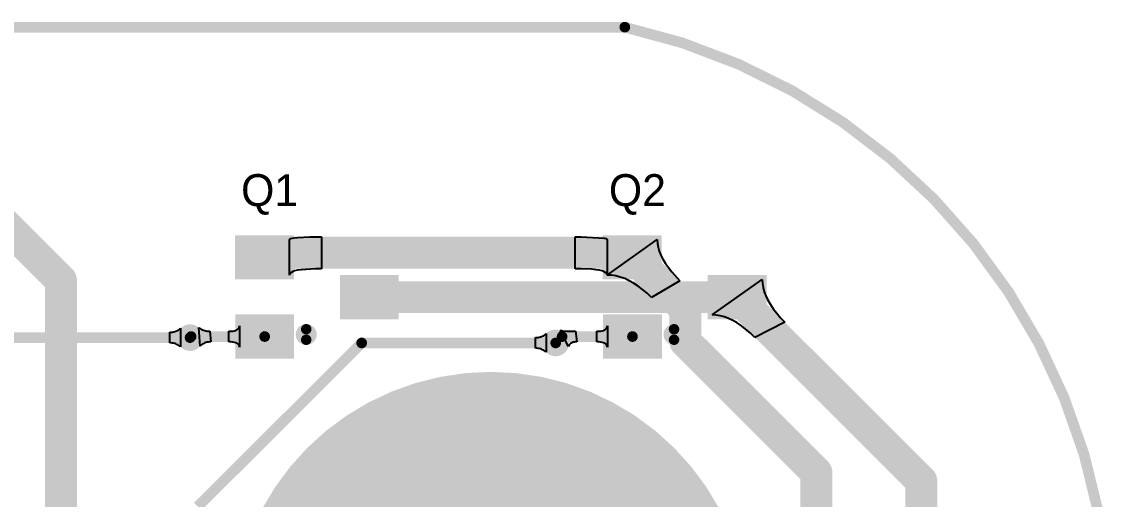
# Model space of a CAD drawing. Header units: millimetres. Extents: x 84.4 to 173.9, y 144 to 177.
# Drawn here: x 147.86 to 173.91, y 163.65 to 175.03 of the extents above; entities that cross this region are included whole.
import ezdxf

# ---------------------------------------------------------------- set-up
doc = ezdxf.new("R2010")
doc.units = ezdxf.units.MM
for name, color, linetype in [('BottomLayer', 5, 'Continuous'), ('BottomSolder', 6, 'Continuous'), ('KeepOutLayer', 6, 'Continuous'), ('MultiLayer', 9, 'Continuous'), ('PadHoleLayer', 156, 'Continuous'), ('TopLayer', 1, 'Continuous'), ('TopOverlay', 2, 'Continuous'), ('TopPaste', 8, 'Continuous'), ('TopSolder', 216, 'Continuous'), ('ViaHoleLayer', 16, 'Continuous')]:
    doc.layers.add(name, color=color, linetype=linetype)

# ---------------------------------------------------------------- blocks, each defined once
blk = doc.blocks.new('SOT23B_22')
at = {"layer": 'TopLayer'}
for points in [[(-0.425, 0.65), (0.425, 0.65), (-0.425, 1.85), (0.425, 1.85)], [(-1.375, -1.85), (-0.525, -1.85), (-1.375, -0.65), (-0.525, -0.65)], [(0.515, -1.845), (1.365, -1.845), (0.515, -0.645), (1.365, -0.645)]]:
    blk.add_solid(points, dxfattribs=at)
at = {"layer": 'TopOverlay'}
for points, const_width in [([(1.016, -0.254, 1), (0.766, -0.254, 1)], 0.25), ([(0.703, -0.254, 1), (0.828, -0.254, 1)], 0.125), ([(0.954, -0.254, 1), (1.078, -0.254, 1)], 0.125)]:
    blk.add_lwpolyline(points, format="xyb", close=True, dxfattribs=dict(at, const_width=const_width))
at = {"layer": 'TopPaste'}
for points in [[(-0.425, 0.65), (0.425, 0.65), (-0.425, 1.85), (0.425, 1.85)], [(-1.375, -1.85), (-0.525, -1.85), (-1.375, -0.65), (-0.525, -0.65)], [(0.515, -1.845), (1.365, -1.845), (0.515, -0.645), (1.365, -0.645)]]:
    blk.add_solid(points, dxfattribs=at)
at = {"layer": 'TopSolder'}
for points in [[(-0.527, 0.548), (0.527, 0.548), (-0.527, 1.952), (0.527, 1.952)], [(-1.477, -1.952), (-0.423, -1.952), (-1.477, -0.548), (-0.423, -0.548)], [(0.413, -1.946), (1.466, -1.946), (0.413, -0.543), (1.466, -0.543)]]:
    blk.add_solid(points, dxfattribs=at)
blk = doc.blocks.new('SOT23B_23')
at = {"layer": 'TopLayer'}
for points in [[(-0.425, 0.65), (0.425, 0.65), (-0.425, 1.85), (0.425, 1.85)], [(-1.375, -1.85), (-0.525, -1.85), (-1.375, -0.65), (-0.525, -0.65)], [(0.515, -1.845), (1.365, -1.845), (0.515, -0.645), (1.365, -0.645)]]:
    blk.add_solid(points, dxfattribs=at)
at = {"layer": 'TopOverlay'}
for points, const_width in [([(1.016, -0.254, 1), (0.766, -0.254, 1)], 0.25), ([(0.703, -0.254, 1), (0.828, -0.254, 1)], 0.125), ([(0.954, -0.254, 1), (1.078, -0.254, 1)], 0.125)]:
    blk.add_lwpolyline(points, format="xyb", close=True, dxfattribs=dict(at, const_width=const_width))
at = {"layer": 'TopPaste'}
for points in [[(-0.425, 0.65), (0.425, 0.65), (-0.425, 1.85), (0.425, 1.85)], [(-1.375, -1.85), (-0.525, -1.85), (-1.375, -0.65), (-0.525, -0.65)], [(0.515, -1.845), (1.365, -1.845), (0.515, -0.645), (1.365, -0.645)]]:
    blk.add_solid(points, dxfattribs=at)
at = {"layer": 'TopSolder'}
for points in [[(-0.527, 0.548), (0.527, 0.548), (-0.527, 1.952), (0.527, 1.952)], [(-1.477, -1.952), (-0.423, -1.952), (-1.477, -0.548), (-0.423, -0.548)], [(0.413, -1.946), (1.466, -1.946), (0.413, -0.543), (1.466, -0.543)]]:
    blk.add_solid(points, dxfattribs=at)

msp = doc.modelspace()

# ---------------------------------------------------------------- linework, layer by layer
at = {"layer": 'BottomLayer'}
for p, q in [((151.388, 167.627), (151.42, 167.628)), ((151.388, 167.373), (151.388, 167.627)), ((151.42, 167.628), (151.45, 167.631)), ((151.45, 167.631), (151.479, 167.635)), ((151.479, 167.635), (151.506, 167.642)), ((151.506, 167.642), (151.532, 167.651)), ((151.532, 167.651), (151.557, 167.661)), ((151.557, 167.661), (151.581, 167.673)), ((151.581, 167.673), (151.603, 167.688)), ((151.603, 167.688), (151.623, 167.704)), ((151.623, 167.704), (151.643, 167.722)), ((151.643, 167.722), (151.643, 167.278)), ((160.1, 167.5), (160.132, 167.501)), ((160.1, 167.246), (160.1, 167.5)), ((160.132, 167.501), (160.162, 167.504)), ((160.162, 167.504), (160.191, 167.508)), ((160.191, 167.508), (160.218, 167.515)), ((160.218, 167.515), (160.245, 167.524)), ((160.245, 167.524), (160.269, 167.534)), ((160.269, 167.534), (160.293, 167.546)), ((160.293, 167.546), (160.315, 167.561)), ((160.315, 167.561), (160.336, 167.577)), ((160.336, 167.577), (160.355, 167.595)), ((160.355, 167.595), (160.355, 167.151)), ((151.42, 167.372), (151.388, 167.373)), ((151.45, 167.369), (151.42, 167.372)), ((151.479, 167.364), (151.45, 167.369)), ((151.506, 167.358), (151.479, 167.364)), ((151.532, 167.349), (151.506, 167.358)), ((151.557, 167.339), (151.532, 167.349)), ((151.581, 167.326), (151.557, 167.339)), ((151.603, 167.312), (151.581, 167.326)), ((151.623, 167.296), (151.603, 167.312)), ((151.643, 167.278), (151.623, 167.296)), ((160.132, 167.245), (160.1, 167.246)), ((160.162, 167.242), (160.132, 167.245)), ((160.191, 167.237), (160.162, 167.242)), ((160.218, 167.231), (160.191, 167.237)), ((160.245, 167.222), (160.218, 167.231)), ((160.269, 167.212), (160.245, 167.222)), ((160.293, 167.199), (160.269, 167.212)), ((160.315, 167.185), (160.293, 167.199)), ((160.336, 167.169), (160.315, 167.185)), ((160.355, 167.151), (160.336, 167.169))]:
    msp.add_line(p, q, dxfattribs=at)
for points, const_width in [([(143.923, 173.737), (148.792, 168.867)], 0.762), ([(156.142, 168.465), (164.905, 168.465)], 0.762), ([(140.49, 167.5), (151.869, 167.5)], 0.254), ([(152.054, 163.468), (155.959, 167.373)], 0.254), ([(155.959, 167.373), (160.582, 167.373)], 0.254)]:
    msp.add_lwpolyline(points, dxfattribs=dict(at, const_width=const_width))
for points, const_width in [([(148.602, 168.867, 1), (148.983, 168.867, 1)], 0.381), ([(148.633, 168.867, 1), (148.951, 168.867, 1)], 0.318), ([(155.952, 168.465, 1), (156.333, 168.465, 1)], 0.381), ([(164.715, 168.465, 1), (165.096, 168.465, 1)], 0.381), ([(155.983, 168.465, 1), (156.301, 168.465, 1)], 0.318), ([(164.746, 168.465, 1), (165.064, 168.465, 1)], 0.318), ([(151.711, 167.5, 1), (152.028, 167.5, 1)], 0.318), ([(151.806, 167.5, 1), (151.933, 167.5, 1)], 0.127), ([(155.895, 167.373, 1), (156.022, 167.373, 1)], 0.127), ([(155.895, 167.373, 1), (156.022, 167.373, 1)], 0.127), ([(160.423, 167.373, 1), (160.74, 167.373, 1)], 0.318), ([(160.518, 167.373, 1), (160.645, 167.373, 1)], 0.127), ([(155.997, 160.506, 1), (162.072, 160.506, 1)], 6.075)]:
    msp.add_lwpolyline(points, format="xyb", close=True, dxfattribs=dict(at, const_width=const_width))
at = {"layer": 'BottomSolder', "const_width": 6.177}
msp.add_lwpolyline([(155.946, 160.506, 1), (162.122, 160.506, 1)], format="xyb", close=True, dxfattribs=at)
at = {"layer": 'KeepOutLayer', "const_width": 0.254}
msp.add_lwpolyline([(141.179, 174.906), (162.228, 174.906)], dxfattribs=at)
at = {"layer": 'KeepOutLayer', "const_width": 0.127}
msp.add_lwpolyline([(162.165, 174.906, 1), (162.292, 174.906, 1)], format="xyb", close=True, dxfattribs=at)
msp.add_lwpolyline([(162.165, 174.906, 1), (162.292, 174.906, 1)], format="xyb", close=True, dxfattribs=at)
at = {"layer": 'KeepOutLayer', "const_width": 0.254}
msp.add_lwpolyline([(162.228, 174.906, -0.802491), (162.228, 146.106)], format="xyb", dxfattribs=at)
at = {"layer": 'MultiLayer'}
for points, const_width in [([(148.633, 168.867, 1), (148.951, 168.867, 1)], 0.318), ([(155.983, 168.465, 1), (156.301, 168.465, 1)], 0.318), ([(164.746, 168.465, 1), (165.064, 168.465, 1)], 0.318), ([(151.711, 167.5, 1), (152.028, 167.5, 1)], 0.318), ([(160.423, 167.373, 1), (160.74, 167.373, 1)], 0.318), ([(155.997, 160.506, 1), (162.072, 160.506, 1)], 6.075)]:
    msp.add_lwpolyline(points, format="xyb", close=True, dxfattribs=dict(at, const_width=const_width))
at = {"layer": 'PadHoleLayer', "const_width": 6.075}
msp.add_lwpolyline([(155.997, 160.506, 1), (162.072, 160.506, 1)], format="xyb", close=True, dxfattribs=at)
at = {"layer": 'TopLayer'}
for p, q in [((154.239, 169.837), (154.247, 169.85)), ((154.247, 169.85), (154.269, 169.862)), ((154.269, 169.862), (154.308, 169.872)), ((154.308, 169.872), (154.361, 169.881)), ((154.361, 169.881), (154.429, 169.889)), ((154.429, 169.889), (154.727, 169.903)), ((154.727, 169.903), (155.001, 169.906)), ((155.001, 169.906), (155.001, 169.144)), ((161.046, 169.144), (161.046, 169.906)), ((161.046, 169.906), (161.191, 169.905)), ((161.191, 169.905), (161.739, 169.872)), ((161.739, 169.872), (161.778, 169.862)), ((161.778, 169.862), (161.8, 169.85)), ((161.8, 169.85), (161.808, 169.837)), ((154.239, 168.993), (154.239, 169.837)), ((161.808, 168.993), (163.002, 169.837)), ((161.808, 169.837), (161.808, 168.993)), ((163.002, 169.837), (163.007, 169.748)), ((163.007, 169.748), (163.024, 169.656)), ((163.024, 169.656), (163.05, 169.563)), ((163.05, 169.563), (163.088, 169.468)), ((163.088, 169.468), (163.137, 169.371)), ((163.137, 169.371), (163.196, 169.272)), ((154.308, 169.07), (154.269, 169.047)), ((154.361, 169.09), (154.308, 169.07)), ((154.429, 169.106), (154.361, 169.09)), ((154.513, 169.12), (154.429, 169.106)), ((154.856, 169.143), (154.513, 169.12)), ((155.001, 169.144), (154.856, 169.143)), ((161.191, 169.143), (161.046, 169.144)), ((161.435, 169.13), (161.191, 169.143)), ((161.534, 169.12), (161.435, 169.13)), ((161.618, 169.106), (161.534, 169.12)), ((161.686, 169.09), (161.618, 169.106)), ((161.739, 169.07), (161.686, 169.09)), ((161.778, 169.047), (161.739, 169.07)), ((163.196, 169.272), (163.266, 169.171)), ((163.266, 169.171), (163.347, 169.068)), ((163.347, 169.068), (163.541, 168.857)), ((154.247, 169.022), (154.239, 168.993)), ((154.269, 169.047), (154.247, 169.022)), ((161.8, 169.022), (161.778, 169.047)), ((161.808, 168.993), (161.8, 169.022)), ((161.912, 168.988), (161.808, 168.993)), ((162.016, 168.972), (161.912, 168.988)), ((162.121, 168.945), (162.016, 168.972)), ((162.226, 168.907), (162.121, 168.945)), ((162.332, 168.858), (162.226, 168.907)), ((162.438, 168.799), (162.332, 168.858)), ((162.544, 168.729), (162.438, 168.799)), ((163.541, 168.857), (162.866, 168.454)), ((164.308, 168.043), (165.502, 168.887)), ((165.502, 168.887), (165.507, 168.79)), ((162.651, 168.648), (162.544, 168.729)), ((162.758, 168.557), (162.651, 168.648)), ((162.866, 168.454), (162.758, 168.557)), ((165.507, 168.79), (165.524, 168.693)), ((165.524, 168.693), (165.55, 168.594)), ((165.55, 168.594), (165.588, 168.494)), ((165.588, 168.494), (165.637, 168.392)), ((165.637, 168.392), (165.696, 168.29)), ((165.696, 168.29), (165.766, 168.186)), ((164.405, 168.038), (164.308, 168.043)), ((164.502, 168.022), (164.405, 168.038)), ((164.601, 167.995), (164.502, 168.022)), ((165.766, 168.186), (165.847, 168.081)), ((165.847, 168.081), (165.938, 167.975)), ((153.04, 167.733), (153.048, 167.755)), ((153.048, 167.755), (153.05, 167.779)), ((153.05, 167.779), (153.05, 167.271)), ((161.803, 167.733), (161.811, 167.755)), ((161.811, 167.755), (161.813, 167.779)), ((161.813, 167.779), (161.813, 167.271)), ((164.702, 167.957), (164.601, 167.995)), ((164.803, 167.908), (164.702, 167.957)), ((164.905, 167.849), (164.803, 167.908)), ((165.009, 167.779), (164.905, 167.849)), ((165.22, 167.607), (165.009, 167.779)), ((166.041, 167.868), (165.327, 167.504)), ((165.938, 167.975), (166.041, 167.868)), ((152.113, 167.296), (152.078, 167.739)), ((152.078, 167.739), (152.098, 167.723)), ((152.098, 167.723), (152.12, 167.708)), ((152.12, 167.708), (152.143, 167.695)), ((152.143, 167.695), (152.168, 167.684)), ((152.168, 167.684), (152.193, 167.674)), ((152.193, 167.674), (152.22, 167.666)), ((152.22, 167.666), (152.248, 167.66)), ((152.248, 167.66), (152.277, 167.656)), ((152.277, 167.656), (152.307, 167.653)), ((152.307, 167.653), (152.338, 167.652)), ((152.338, 167.652), (152.361, 167.398)), ((152.796, 167.652), (152.845, 167.653)), ((152.796, 167.398), (152.796, 167.652)), ((152.845, 167.653), (152.888, 167.657)), ((152.888, 167.657), (152.926, 167.664)), ((152.926, 167.664), (152.959, 167.673)), ((152.959, 167.673), (152.987, 167.684)), ((152.987, 167.684), (153.01, 167.698)), ((153.01, 167.698), (153.028, 167.714)), ((153.028, 167.714), (153.04, 167.733)), ((160.887, 167.287), (160.685, 167.673)), ((160.685, 167.673), (160.699, 167.669)), ((160.699, 167.669), (160.719, 167.666)), ((160.719, 167.666), (160.743, 167.662)), ((160.743, 167.662), (160.846, 167.656)), ((160.846, 167.656), (161.051, 167.652)), ((161.051, 167.652), (161.089, 167.398)), ((161.559, 167.652), (161.608, 167.653)), ((161.559, 167.398), (161.559, 167.652)), ((161.608, 167.653), (161.651, 167.657)), ((161.651, 167.657), (161.689, 167.664)), ((161.689, 167.664), (161.722, 167.673)), ((161.722, 167.673), (161.75, 167.684)), ((161.75, 167.684), (161.773, 167.698)), ((161.773, 167.698), (161.791, 167.714)), ((161.791, 167.714), (161.803, 167.733)), ((165.327, 167.504), (165.22, 167.607)), ((152.131, 167.316), (152.113, 167.296)), ((152.15, 167.333), (152.131, 167.316)), ((152.171, 167.348), (152.15, 167.333)), ((152.194, 167.362), (152.171, 167.348)), ((152.218, 167.373), (152.194, 167.362)), ((152.243, 167.382), (152.218, 167.373)), ((152.27, 167.389), (152.243, 167.382)), ((152.299, 167.394), (152.27, 167.389)), ((152.329, 167.397), (152.299, 167.394)), ((152.361, 167.398), (152.329, 167.397)), ((152.845, 167.397), (152.796, 167.398)), ((152.888, 167.393), (152.845, 167.397)), ((152.926, 167.387), (152.888, 167.393)), ((152.959, 167.378), (152.926, 167.387)), ((152.987, 167.366), (152.959, 167.378)), ((153.01, 167.352), (152.987, 167.366)), ((153.028, 167.336), (153.01, 167.352)), ((153.04, 167.317), (153.028, 167.336)), ((153.048, 167.295), (153.04, 167.317)), ((153.05, 167.271), (153.048, 167.295)), ((160.895, 167.308), (160.887, 167.287)), ((160.905, 167.327), (160.895, 167.308)), ((160.919, 167.344), (160.905, 167.327)), ((160.935, 167.358), (160.919, 167.344)), ((160.953, 167.37), (160.935, 167.358)), ((160.975, 167.38), (160.953, 167.37)), ((160.999, 167.388), (160.975, 167.38)), ((161.026, 167.394), (160.999, 167.388)), ((161.056, 167.397), (161.026, 167.394)), ((161.089, 167.398), (161.056, 167.397)), ((161.608, 167.397), (161.559, 167.398)), ((161.651, 167.393), (161.608, 167.397)), ((161.689, 167.387), (161.651, 167.393)), ((161.722, 167.378), (161.689, 167.387)), ((161.75, 167.366), (161.722, 167.378)), ((161.773, 167.352), (161.75, 167.366)), ((161.791, 167.336), (161.773, 167.352)), ((161.803, 167.317), (161.791, 167.336)), ((161.811, 167.295), (161.803, 167.317)), ((161.813, 167.271), (161.811, 167.295))]:
    msp.add_line(p, q, dxfattribs=at)
for points, const_width in [([(153.642, 169.415), (153.642, 169.525)], 0.762), ([(153.642, 169.525), (162.295, 169.525)], 0.762), ([(162.295, 169.525), (162.405, 169.415)], 0.762), ([(162.405, 169.415), (162.444, 169.415)], 0.762), ([(162.444, 169.415), (163.67, 168.189)], 0.762), ([(148.792, 161.478), (148.792, 168.867)], 0.762), ([(164.905, 168.465), (169.292, 164.078)], 0.762), ([(163.67, 167.405), (163.67, 168.189)], 0.762), ([(163.67, 167.405), (166.792, 164.283)], 0.762), ([(151.869, 167.5), (151.895, 167.525)], 0.254), ([(151.895, 167.525), (153.647, 167.525)], 0.254), ([(160.582, 167.373), (160.734, 167.525)], 0.254), ([(160.734, 167.525), (162.41, 167.525)], 0.254), ([(166.792, 161.478), (166.792, 164.283)], 0.762), ([(169.292, 160.528), (169.292, 164.078)], 0.762)]:
    msp.add_lwpolyline(points, dxfattribs=dict(at, const_width=const_width))
for points, const_width in [([(153.452, 169.525, 1), (153.833, 169.525, 1)], 0.381), ([(153.452, 169.525, 1), (153.833, 169.525, 1)], 0.381), ([(162.105, 169.525, 1), (162.486, 169.525, 1)], 0.381), ([(162.105, 169.525, 1), (162.486, 169.525, 1)], 0.381), ([(153.452, 169.415, 1), (153.833, 169.415, 1)], 0.381), ([(162.215, 169.415, 1), (162.596, 169.415, 1)], 0.381), ([(162.215, 169.415, 1), (162.596, 169.415, 1)], 0.381), ([(162.253, 169.415, 1), (162.634, 169.415, 1)], 0.381), ([(162.253, 169.415, 1), (162.634, 169.415, 1)], 0.381), ([(148.602, 168.867, 1), (148.983, 168.867, 1)], 0.381), ([(148.633, 168.867, 1), (148.951, 168.867, 1)], 0.318), ([(164.715, 168.465, 1), (165.096, 168.465, 1)], 0.381), ([(155.983, 168.465, 1), (156.301, 168.465, 1)], 0.318), ([(163.48, 168.189, 1), (163.861, 168.189, 1)], 0.381), ([(163.48, 168.189, 1), (163.861, 168.189, 1)], 0.381), ([(164.746, 168.465, 1), (165.064, 168.465, 1)], 0.318), ([(151.711, 167.5, 1), (152.028, 167.5, 1)], 0.318), ([(163.48, 167.405, 1), (163.861, 167.405, 1)], 0.381), ([(163.48, 167.405, 1), (163.861, 167.405, 1)], 0.381), ([(151.806, 167.5, 1), (151.933, 167.5, 1)], 0.127), ([(151.831, 167.525, 1), (151.958, 167.525, 1)], 0.127), ([(151.831, 167.525, 1), (151.958, 167.525, 1)], 0.127), ([(153.584, 167.525, 1), (153.711, 167.525, 1)], 0.127), ([(160.423, 167.373, 1), (160.74, 167.373, 1)], 0.318), ([(160.518, 167.373, 1), (160.645, 167.373, 1)], 0.127), ([(160.671, 167.525, 1), (160.798, 167.525, 1)], 0.127), ([(160.671, 167.525, 1), (160.798, 167.525, 1)], 0.127), ([(162.347, 167.525, 1), (162.474, 167.525, 1)], 0.127), ([(155.997, 160.506, 1), (162.072, 160.506, 1)], 6.075), ([(166.602, 164.283, 1), (166.983, 164.283, 1)], 0.381), ([(166.602, 164.283, 1), (166.983, 164.283, 1)], 0.381), ([(169.102, 164.078, 1), (169.483, 164.078, 1)], 0.381), ([(169.102, 164.078, 1), (169.483, 164.078, 1)], 0.381)]:
    msp.add_lwpolyline(points, format="xyb", close=True, dxfattribs=dict(at, const_width=const_width))
at = {"layer": 'TopSolder', "const_width": 6.177}
msp.add_lwpolyline([(155.946, 160.506, 1), (162.122, 160.506, 1)], format="xyb", close=True, dxfattribs=at)
at = {"layer": 'ViaHoleLayer', "const_width": 0.191}
for points in [[(148.697, 168.867, 1), (148.887, 168.867, 1)], [(156.047, 168.465, 1), (156.237, 168.465, 1)], [(164.81, 168.465, 1), (165, 168.465, 1)], [(151.774, 167.5, 1), (151.965, 167.5, 1)], [(160.486, 167.373, 1), (160.677, 167.373, 1)]]:
    msp.add_lwpolyline(points, format="xyb", close=True, dxfattribs=at)

# ---------------------------------------------------------------- block references
at = {"rotation": 270}
for name, p in [('SOT23B_22', (154.892, 168.465)), ('SOT23B_23', (163.655, 168.465))]:
    msp.add_blockref(name, p, dxfattribs=at)

# ---------------------------------------------------------------- texts
at = {"layer": 'TopOverlay'}
for s, p in [('Q1', (153.086, 170.637)), ('Q2', (161.849, 170.637))]:
    msp.add_text(s, height=0.762, dxfattribs=at).set_placement(p)

doc.saveas('drawing.dxf')
